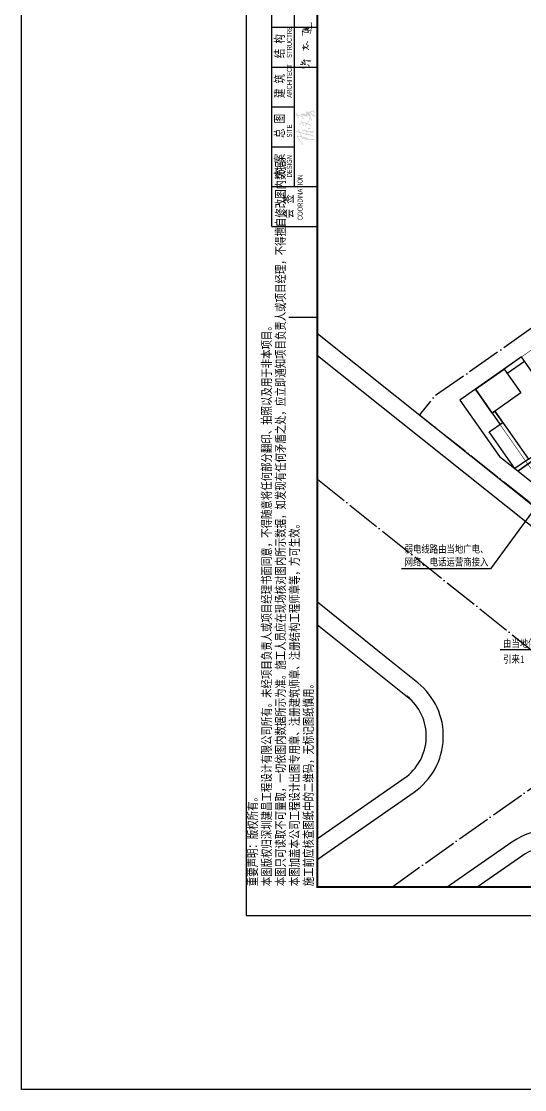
# Model space of a CAD drawing. Extents: x 36524853 to 36525459, y 2743936 to 2747542.
# Drawn here: x 36524853.7 to 36524942.1, y 2745388.5 to 2745576.1 of the extents above; entities that cross this region are included whole.
import ezdxf

# ---------------------------------------------------------------- set-up
doc = ezdxf.new("R2010")
doc.units = 0
doc.header["$LTSCALE"] = 1000
doc.header["$MEASUREMENT"] = 0
for name, pattern in [('DASH', [0.35, 0.25, -0.1]), ('DASHDOT', [25.4, 12.7, -6.35, 0, -6.35]), ('DOTE', [2.42, 2, -0.2, 0.02, -0.2])]:
    doc.linetypes.add(name, pattern=pattern)
for name, color, linetype in [('0-用地红线', 1, 'DOTE'), ('0-规划地下室', 2, 'Continuous'), ('0-规划建筑', 34, 'Continuous'), ('0-规划道路', 4, 'Continuous'), ('0-规划道路中线', 211, 'DASHDOT'), ('_0', 7, 'Continuous'), ('A0-11 图框-粗线', 16, 'Continuous'), ('A0-13 图框-细线', 7, 'Continuous'), ('A0-21 图框-不可改文字', 7, 'Continuous'), ('linlin', 3, 'Continuous'), ('NT图签', 7, 'Continuous'), ('TEL_LEAD', 3, 'Continuous'), ('TK_图框', 7, 'Continuous'), ('签名', 7, 'Continuous')]:
    doc.layers.add(name, color=color, linetype=linetype)
doc.layers.add('yichutu', color=7, linetype='Continuous', true_color=0xffffff, plot=False)
doc.styles.add('-黑体', font='simhei.ttf', dxfattribs={"width": 0.8})
doc.styles.add('SKED-宋体', font='XCSG', dxfattribs={"width": 0.7, "bigfont": 'HZTXT'})

# ---------------------------------------------------------------- blocks, each defined once
blk = doc.blocks.new('A$C6C80078C')
h = blk.add_hatch(color=256)
h.paths.add_polyline_path([(1132, -620), (1144, -616), (1145, -607), (1143, -607), (1136, -607), (1133, -613), (1133, -616)], flags=16)
h.paths.add_polyline_path([(1215, -585), (1219, -564), (1228, -564), (1232, -571), (1227, -579), (1220, -586)], flags=16)
h.paths.add_polyline_path([(1014, -415), (1032, -404), (1053, -402), (1158, -345), (1172, -339), (1187, -339), (1190, -347), (1186, -361), (1160, -415), (1161, -423), (1171, -417), (1181, -409), (1197, -409), (1199, -417), (1187, -460), (1174, -476), (1153, -534), (1177, -530), (1197, -522), (1209, -526), (1210, -536), (1201, -557), (1180, -583), (1177, -592), (1181, -597), (1188, -592), (1201, -572), (1229, -526), (1244, -522), (1254, -527), (1260, -541), (1253, -556), (1251, -567), (1271, -560), (1279, -564), (1278, -576), (1268, -585), (1252, -589), (1227, -671), (1250, -664), (1276, -673), (1279, -689), (1277, -748), (1271, -768), (1268, -776), (1291, -764), (1313, -762), (1320, -762), (1317, -775), (1298, -790), (1274, -793), (1213, -829), (1194, -831), (1193, -824), (1220, -805), (1244, -776), (1255, -747), (1253, -698), (1239, -691), (1218, -702), (1193, -722), (1164, -762), (1139, -803), (1126, -831), (1122, -857), (1103, -848), (1100, -836), (1102, -818), (1096, -800), (1097, -773), (1111, -735), (1111, -729), (1126, -727), (1132, -736), (1122, -767), (1120, -790), (1121, -799), (1130, -787), (1161, -722), (1183, -701), (1201, -672), (1218, -610), (1210, -610), (1196, -616), (1182, -636), (1169, -658), (1165, -692), (1154, -710), (1142, -710), (1132, -706), (1132, -690), (1133, -646), (1114, -654), (1036, -696), (970, -731), (951, -742), (936, -738), (933, -722), (943, -716), (996, -690), (1072, -648), (1126, -608), (1155, -581), (1161, -565), (1150, -564), (1137, -567), (1122, -567), (1100, -566), (1087, -566), (1101, -514), (1143, -392), (1137, -385), (1126, -392), (1066, -424), (1034, -436), (1019, -432), (1010, -427)])
h.paths.add_polyline_path([(1049, -271), (1065, -268), (1093, -249), (1113, -245), (1122, -247), (1110, -289), (1108, -322), (1094, -345), (1090, -361), (1098, -366), (1109, -354), (1137, -288), (1147, -235), (1188, -212), (1221, -186), (1223, -171), (1210, -167), (1200, -177), (1169, -191), (1150, -203), (1148, -191), (1156, -173), (1156, -161), (1142, -156), (1129, -157), (1123, -165), (1123, -179), (1121, -205), (1118, -219), (1101, -220), (1083, -230), (1062, -238), (1036, -244), (1036, -258), (1047, -270)])
h.paths.add_polyline_path([(758, -433), (786, -416), (804, -411), (889, -364), (916, -349), (923, -347), (931, -350), (934, -357), (935, -364), (930, -371), (916, -378), (911, -383), (862, -551), (865, -562), (919, -600), (987, -629), (1031, -638), (1045, -643), (1042, -655), (1034, -656), (1001, -655), (930, -631), (854, -579), (849, -582), (821, -646), (808, -671), (798, -681), (776, -682), (762, -680), (755, -669), (752, -655), (752, -634), (763, -653), (769, -662), (782, -661), (794, -645), (832, -556), (775, -516), (765, -504), (777, -492), (787, -491), (799, -499), (808, -510), (840, -531), (847, -515), (880, -397), (871, -399), (799, -442), (776, -447), (766, -446), (762, -440)])
h.paths.add_polyline_path([(802, -300), (808, -316), (827, -325), (836, -336), (842, -349), (842, -355), (853, -355), (860, -348), (861, -335), (858, -314), (839, -298), (824, -288), (811, -286), (800, -292), (797, -297)])
h.paths.add_polyline_path([(643, -603), (652, -607), (670, -645), (670, -674), (670, -692), (683, -697), (695, -683), (695, -639), (685, -604), (670, -588), (656, -588), (644, -592), (640, -598)])
h.paths.add_polyline_path([(409, -795), (432, -772), (472, -669), (479, -615), (488, -598), (489, -586), (470, -579), (460, -588), (454, -607), (420, -746), (399, -773), (394, -785), (400, -798)], flags=17)
h.paths.add_polyline_path([(122, -412), (161, -408), (188, -377), (356, -259), (392, -245), (391, -290), (383, -369), (357, -380), (359, -391), (369, -392), (374, -396), (337, -523), (329, -516), (338, -417), (332, -390), (316, -394), (312, -405), (275, -785), (272, -823), (278, -843), (290, -849), (306, -821), (311, -741), (307, -690), (325, -569), (348, -569), (401, -383), (433, -378), (481, -351), (519, -337), (519, -346), (455, -535), (455, -551), (469, -564), (523, -571), (555, -562), (570, -556), (573, -557), (559, -745), (555, -745), (548, -718), (537, -677), (530, -667), (523, -678), (526, -718), (543, -790), (562, -796), (576, -796), (585, -783), (579, -765), (599, -552), (613, -521), (648, -485), (661, -470), (651, -460), (638, -461), (635, -473), (616, -490), (613, -491), (621, -414), (634, -403), (620, -393), (600, -391), (595, -399), (586, -513), (578, -522), (550, -536), (511, -545), (492, -545), (481, -536), (550, -328), (583, -303), (642, -265), (648, -238), (648, -229), (631, -233), (628, -240), (628, -250), (560, -288), (558, -285), (579, -210), (592, -188), (594, -163), (567, -163), (561, -178), (551, -201), (532, -291), (530, -307), (461, -335), (407, -364), (403, -365), (416, -296), (414, -209), (400, -209), (385, -217), (309, -260), (240, -311), (213, -343), (170, -361), (134, -377), (118, -388), (109, -396), (116, -409)])
blk = doc.blocks.new('许志通')
at = {"layer": '签名'}
for points, const_width in [([(41222503, 665758), (41222364, 664853)], 506), ([(41222991, 666524), (41222503, 665758)], 506), ([(41223173, 666512), (41222578, 665327)], 506), ([(41219813, 665657), (41219551, 664800)], 506), ([(41219551, 664800), (41219616, 664010)], 506), ([(41219616, 664010), (41219616, 663486)], 506), ([(41219616, 663486), (41219616, 662893)], 506), ([(41219616, 662893), (41219682, 662498)], 506), ([(41219682, 662498), (41219945, 662104)], 506), ([(41219945, 662104), (41219945, 661511)], 506), ([(41219945, 661511), (41220011, 661117)], 506), ([(41220011, 661117), (41220076, 660524)], 506), ([(41220076, 660524), (41220208, 660065)], 506), ([(41220208, 660065), (41220733, 658813)], 506), ([(41220483, 659145), (41220901, 658728)], 506), ([(41220733, 658813), (41220865, 658813)], 506), ([(41220865, 658813), (41221461, 658683)], 506), ([(41220901, 658728), (41221877, 658728)], 506), ([(41221461, 658683), (41221855, 658683)], 506), ([(41221855, 658683), (41222052, 658813)], 506), ([(41221877, 658728), (41222155, 659493)], 506), ([(41222052, 658813), (41222315, 659405)], 506), ([(41222155, 659493), (41222434, 659702)], 506), ([(41222315, 659405), (41222446, 659867)], 506), ([(41222364, 664853), (41222503, 664366)], 506), ([(41222434, 662278), (41222364, 661999)], 506), ([(41222364, 661999), (41223130, 662138)], 506), ([(41222578, 665327), (41222380, 664800)], 506), ([(41222380, 664800), (41222446, 664208)], 506), ([(41222573, 662835), (41222434, 662278)], 506), ([(41222434, 659702), (41222573, 659981)], 506), ([(41222446, 664208), (41223038, 664078)], 506), ([(41222446, 659867), (41222643, 660194)], 506), ([(41222503, 664366), (41224036, 664436)], 506), ([(41223757, 663461), (41222573, 662835)], 506), ([(41223038, 662631), (41222643, 662169)], 506), ([(41222643, 662169), (41222840, 661906)], 506), ([(41222840, 661906), (41224290, 662366)], 506), ([(41223038, 664078), (41223962, 664735)], 506), ([(41223568, 663486), (41223038, 662631)], 506), ([(41223130, 662138), (41224733, 662278)], 506), ([(41224488, 664275), (41223568, 663486)], 506), ([(41224245, 663809), (41223757, 663461)], 506), ([(41223962, 664735), (41224816, 665130)], 506), ([(41224036, 664436), (41224524, 664923)], 506), ([(41224802, 664714), (41224245, 663809)], 506), ([(41224290, 662366), (41224816, 662563)], 506), ([(41225281, 665195), (41224488, 664275)], 506), ([(41224524, 664923), (41225081, 665201)], 506), ([(41224733, 662278), (41225359, 662417)], 506), ([(41225081, 665201), (41224802, 664714)], 506), ([(41224816, 665130), (41225281, 665195)], 506), ([(41224816, 662563), (41226266, 662761)], 506), ([(41225153, 660133), (41225504, 656843)], 338), ([(41225359, 662417), (41226126, 662765)], 506), ([(41226003, 663683), (41225741, 663683)], 506), ([(41225741, 663683), (41225741, 662434)], 506), ([(41225741, 662434), (41226003, 661052)], 506), ([(41225777, 663461), (41225777, 662974)], 506), ([(41227101, 663043), (41225777, 663461)], 506), ([(41225777, 662974), (41225847, 660746)], 506), ([(41225847, 659981), (41225777, 659633)], 506), ([(41225777, 659633), (41225777, 659354)], 506), ([(41225777, 659354), (41225917, 657962)], 506), ([(41225847, 660746), (41225847, 659981)], 506), ([(41225917, 657962), (41226056, 657892)], 506), ([(41226726, 663091), (41226003, 663683)], 506), ([(41226003, 661052), (41226003, 660262)], 506), ([(41226003, 660262), (41226003, 658550)], 506), ([(41226056, 657892), (41226056, 657196)], 506), ([(41226056, 656570), (41226126, 656291)], 506), ([(41226126, 662765), (41226892, 662765)], 506), ([(41226266, 662761), (41226529, 662828)], 506), ([(41226529, 662828), (41226726, 663091)], 506), ([(41226892, 662765), (41227101, 663043)], 506), ([(41234763, 663809), (41236296, 663531)], 506), ([(41234958, 663813), (41235816, 663550)], 506), ([(41235746, 659078), (41235483, 658880)], 506), ([(41237759, 661651), (41235738, 659076)], 506), ([(41237065, 660984), (41235746, 659078)], 506), ([(41235816, 663550), (41236802, 663748)], 506), ([(41236296, 663531), (41236644, 663391)], 506), ([(41236644, 663391), (41237341, 663600)], 506), ([(41236802, 663748), (41237788, 663748)], 506), ([(41236923, 663531), (41236853, 662765)], 506), ([(41236853, 662765), (41236923, 662487)], 506), ([(41237480, 664923), (41236923, 663531)], 506), ([(41236923, 662487), (41237132, 662417)], 506), ([(41237196, 662434), (41236999, 662236)], 506), ([(41236999, 662236), (41237328, 662169)], 506), ([(41238186, 662434), (41237065, 660984)], 506), ([(41237196, 664405), (41237130, 663353)], 506), ([(41237130, 663353), (41237196, 662434)], 506), ([(41237132, 662417), (41238037, 662556)], 506), ([(41237590, 664997), (41237196, 664405)], 506), ([(41237328, 662169), (41238120, 662498)], 506), ([(41237341, 663600), (41238803, 663600)], 506), ([(41237550, 661025), (41238107, 660120)], 506), ([(41237590, 660589), (41238120, 659997)], 506), ([(41238664, 662695), (41237759, 661651)], 506), ([(41237788, 663748), (41239566, 663615)], 506), ([(41238037, 662556), (41238385, 662626)], 506), ([(41238107, 660120), (41238594, 659911)], 506), ([(41238120, 662498), (41238646, 662631)], 506), ([(41238120, 659997), (41238712, 659472)], 506), ([(41238646, 662631), (41238186, 662434)], 506), ([(41238385, 662626), (41238664, 662695)], 506), ([(41238594, 659911), (41239291, 659424)], 506), ([(41238712, 659472), (41239172, 659275)], 506), ([(41238803, 663600), (41239570, 663600)], 506), ([(41239172, 659275), (41239566, 659670)], 506), ([(41239291, 659424), (41240615, 661164)], 506), ([(41239566, 663615), (41240228, 663683)], 506), ([(41239566, 659670), (41240030, 660787)], 506), ([(41239570, 663600), (41240266, 663739)], 506), ([(41240030, 660787), (41240556, 661182)], 506), ([(41240228, 663683), (41240425, 663683)], 506), ([(41240556, 661182), (41241016, 661182)], 506), ([(41240615, 661164), (41242008, 660050)], 506), ([(41241016, 661182), (41242138, 660065)], 506), ([(41242008, 660050), (41242983, 659911)], 506), ([(41242138, 660065), (41243255, 659602)], 506), ([(41247998, 664575), (41251342, 664644)], 506), ([(41248038, 664639), (41249050, 664595)], 506), ([(41249050, 664595), (41250159, 664686)], 506), ([(41249283, 658002), (41250483, 657355)], 506), ([(41249461, 657892), (41250785, 657196)], 506), ([(41250159, 664686), (41251083, 664686)], 506), ([(41250483, 657355), (41251311, 657218)], 506), ([(41250851, 662428), (41250575, 659753)], 506), ([(41250575, 659753), (41250619, 658831)], 506), ([(41250785, 661303), (41250645, 660050)], 506), ([(41250645, 660050), (41250645, 659076)], 506), ([(41250854, 662556), (41250785, 661303)], 506), ([(41250785, 657196), (41251481, 657127)], 506), ([(41251775, 664226), (41250851, 662428)], 506), ([(41252108, 664923), (41250854, 662556)], 506), ([(41251083, 664686), (41251591, 664732)], 506), ([(41251551, 659633), (41251133, 659493)], 506), ([(41251133, 659493), (41251690, 659493)], 506), ([(41251219, 659431), (41252467, 659431)], 506), ([(41251311, 657218), (41251727, 657124)], 506), ([(41251342, 664644), (41252108, 664923)], 506), ([(41251481, 657127), (41252038, 657057)], 506), ([(41251551, 663879), (41252387, 664088)], 506), ([(41251969, 659981), (41251551, 659633)], 506), ([(41251591, 664732), (41251867, 664870)], 506), ([(41251690, 659493), (41252596, 659493)], 506), ([(41252051, 660122), (41251727, 659800)], 506), ([(41251727, 657124), (41252419, 657033)], 506), ([(41252095, 664410), (41251775, 664226)], 506), ([(41251775, 662288), (41252603, 662150)], 506), ([(41251867, 664870), (41252143, 664779)], 506), ([(41251899, 662278), (41253850, 662278)], 506), ([(41252735, 660816), (41251969, 659981)], 506), ([(41252038, 657057), (41252735, 656848)], 506), ([(41252375, 660400), (41252051, 660122)], 506), ([(41252143, 664779), (41252095, 664410)], 506), ([(41252143, 664041), (41253528, 664132)], 506), ([(41252927, 661044), (41252375, 660400)], 506), ([(41252387, 664088), (41253083, 664088)], 506), ([(41252419, 657033), (41253252, 656940)], 506), ([(41252467, 659431), (41253111, 659615)], 506), ([(41252596, 659493), (41253292, 659702)], 506), ([(41252603, 662150), (41253252, 662244)], 506), ([(41252735, 659076), (41252665, 657614)], 506), ([(41252665, 657614), (41252665, 657475)], 506), ([(41253223, 661303), (41252735, 660816)], 506), ([(41252805, 659981), (41252735, 659076)], 506), ([(41252735, 656848), (41253571, 656848)], 506), ([(41252879, 661875), (41252743, 657449)], 506), ([(41252874, 660607), (41252805, 659981)], 506), ([(41253083, 662278), (41252874, 661512)], 506), ([(41252874, 661512), (41252874, 660607)], 506), ([(41253712, 661735), (41252927, 661044)], 506), ([(41253083, 664088), (41253501, 664088)], 506), ([(41253710, 662626), (41253083, 662278)], 506), ([(41253111, 659615), (41253528, 659706)], 506), ([(41253850, 661930), (41253223, 661303)], 506), ([(41253252, 662244), (41253620, 662288)], 506), ([(41253252, 656940), (41253988, 656849)], 506), ([(41253292, 659702), (41253571, 660120)], 506), ([(41254128, 659285), (41253432, 659841)], 506), ([(41253501, 664088), (41253710, 663670)], 506), ([(41253528, 664132), (41253712, 664041)], 506), ([(41253528, 659706), (41253668, 659846)], 506), ([(41253571, 660120), (41253780, 660468)], 506), ([(41253571, 656848), (41254546, 656639)], 506), ([(41253620, 662288), (41253852, 662335)], 506), ([(41253668, 659846), (41253760, 660215)], 506), ([(41253710, 663670), (41253989, 662904)], 506), ([(41253780, 661582), (41253710, 662626)], 506), ([(41253712, 664041), (41253760, 663532)], 506), ([(41253896, 661735), (41253712, 661735)], 506), ([(41253760, 663532), (41253760, 663163)], 506), ([(41253760, 663163), (41253852, 663073)], 506), ([(41253760, 660906), (41253896, 661735)], 506), ([(41253760, 660215), (41253760, 660906)], 506), ([(41253850, 661234), (41253780, 661582)], 506), ([(41253780, 660468), (41253850, 661234)], 506), ([(41253850, 662278), (41253850, 661930)], 506), ([(41253852, 663073), (41254772, 658600)], 506), ([(41253988, 656849), (41255328, 656664)], 506), ([(41253989, 662904), (41254825, 658936)], 506), ([(41254755, 658728), (41254128, 659285)], 506), ([(41254546, 656639), (41255173, 656639)], 506), ([(41254825, 658936), (41254755, 658728)], 506), ([(41255173, 656639), (41256427, 656431)], 506), ([(41255328, 656664), (41256296, 656618)], 506), ([(41256296, 656618), (41257448, 656527)], 506), ([(41256427, 656431), (41257193, 656222)], 506), ([(41257448, 656527), (41258324, 656480)], 506), ([(41258308, 656291), (41259004, 656431)], 506), ([(41258324, 656480), (41259017, 656664)], 506), ([(41259004, 656431), (41259144, 656500)], 506), ([(41259017, 656664), (41259709, 656940)], 506), ([(41259144, 656500), (41259213, 656709)], 506), ([(41259213, 656987), (41259562, 657127)], 506), ([(41259213, 656709), (41259213, 656987)], 506), ([(41257193, 656222), (41258308, 656291)], 506)]:
    blk.add_lwpolyline(points, dxfattribs=dict(at, const_width=const_width))
blk = doc.blocks.new('240722会签栏')
at = {"layer": 'A0-13 图框-细线'}
for p, q in [((215352, 285423), (215352, 302223)), ((216152, 286823), (216152, 302223)), ((215352, 292423), (216952, 292423)), ((215352, 291023), (216952, 291023)), ((215352, 289623), (216152, 289623)), ((215352, 288223), (216152, 288223)), ((215352, 286823), (216952, 286823)), ((215352, 285423), (216952, 285423))]:
    blk.add_line(p, q, dxfattribs=at)
at = {"layer": 'linlin', "xscale": 0.04000000000000003, "yscale": 0.04000000000000003, "zscale": 0.04000000000000003, "rotation": 90}
blk.add_blockref('许志通', (243008, -1357791), dxfattribs=at)
at = {"layer": 'NT图签', "xscale": 1.015873015864045, "yscale": 1.015873015864045, "zscale": 1.015873015864045, "rotation": 90}
blk.add_blockref('A$C6C80078C', (216023, 288178), dxfattribs=at)
at = {"layer": 'A0-21 图框-不可改文字', "style": 'SKED-宋体', "width": 0.7}
for s, height, p in [('结  构', 350, (215815, 291335)), ('STRUCTRE', 175, (216056, 291349)), ('ARCHITECT', 175, (216056, 289949)), ('建  筑', 350, (215815, 289935)), ('总  图', 350, (215815, 288535)), ('SITE', 175, (216056, 288549)), ('方  案', 350, (215815, 287135)), ('DESIGN', 175, (216056, 287149)), ('COORDINATION', 175, (216432, 285648)), ('会  签', 350, (216124, 285710))]:
    blk.add_text(s, height=height, rotation=90, dxfattribs=at).set_placement(p)
blk = doc.blocks.new('A$C6202001D')
at = {"layer": 'A0-11 图框-粗线', "const_width": 70}
blk.add_lwpolyline([(58400, 41000), (2500, 41000), (2500, 1000), (58400, 1000)], close=True, dxfattribs=at)
at = {"layer": 'A0-13 图框-细线'}
blk.add_line((2500, 21000), (1500, 21000), dxfattribs=at)
blk.add_lwpolyline([(59400, 42000), (0, 42000), (0, 0), (59400, 0)], close=True, dxfattribs=at)
at = {"layer": 'TK_图框'}
blk.add_blockref('240722会签栏', (-214452, -261223), dxfattribs=at)
at = {"layer": 'A0-21 图框-不可改文字', "style": 'SKED-宋体', "width": 0.7}
for s, p in [('本图只可读取不可量取，一切依图内数据所示为准。施工人员应在现场核对图内所示数据，如发现有任何矛盾之处，应立即通知项目负责人或项目经理，不得擅自修改图内数据。', (1398, 1029)), ('本图版权归深圳建昌工程设计有限公司所有。未经项目负责人或项目经理书面同意，不得随意将任何部分翻印、拍照以及用于非本项目。', (908, 1029)), ('本图加盖本公司工程设计出图专用章、注册建筑师章、注册结构工程师章等，方可生效。', (1888, 1029)), ('施工前应核查图纸中的二维码，无标记图纸慎用。', (2378, 1029)), ('重要声明：版权所有。', (418, 1029))]:
    blk.add_text(s, height=350, rotation=90, dxfattribs=at).set_placement(p)
blk = doc.blocks.new('33')
at = {"layer": 'Defpoints'}
blk.add_lwpolyline([(36502158.81, 2731666), (36502400.93, 2731666), (36502400.93, 2731494.8), (36502158.81, 2731494.8)], close=True, dxfattribs=at)
blk = doc.blocks.new('yct-420-297-420-297-1-3000.0')
at = {"layer": 'yichutu', "color": 7, "linetype": 'Continuous', "true_color": 0xffffff}
blk.add_lwpolyline([(0, 0), (0, 297), (420, 297), (420, 0)], close=True, dxfattribs=at)
blk = doc.blocks.new('分析图底图')
at = {"layer": '0-用地红线', "color": 251, "ltscale": 0.003, "flags": 128}
blk.add_lwpolyline([(39.26, -69.86), (42.29, -39.94), (16.47, -17.96), (-36.19, -55.05), (-97.63, -98.13), (-100.18, -101.32), (-67.6, -127.14), (-42.67, -127.82), (39.26, -69.86)], close=True, dxfattribs=at)
at = {"layer": '0-规划地下室', "color": 251, "linetype": 'DASH', "ltscale": 0.003, "const_width": 0.1}
blk.add_lwpolyline([(-23.68, -50.06), (-90.38, -96.83), (-77.07, -115.81)], dxfattribs=at)
at = {"layer": '0-规划建筑', "color": 251}
for points in [[(-67.54, -99.62), (-67.54, -99.62), (-61.8, -95.6), (-61.8, -95.6), (-57.38, -92.5), (-60.88, -87.51), (-60.88, -87.51), (-62.72, -84.89), (-70.42, -90.28), (-70.76, -89.79), (-71.91, -90.6), (-73.46, -88.39), (-79.68, -92.75), (-78.36, -94.63), (-79.34, -95.32), (-82.27, -91.15), (-90.38, -96.83), (-87.45, -101), (-86.96, -100.66), (-81.05, -109.09)], [(-84.78, -94.01), (-81.76, -91.88), (-82.27, -91.15), (-85.3, -93.27)], [(-82.37, -97.45), (-87.45, -101), (-90.38, -96.83), (-85.3, -93.27)], [(-73.46, -104.63), (-82.86, -111.22), (-66.52, -124.17), (-44.87, -124.76), (-12.04, -101.75), (-18.35, -92.74), (-48.2, -113.67), (-62.56, -113.28)], [(-86.96, -100.66), (-87.45, -101), (-86.07, -102.97), (-85.58, -102.63)], [(-87.96, -104.29), (-85.58, -102.63), (-81.05, -109.09), (-83.42, -110.76)]]:
    blk.add_lwpolyline(points, close=True, dxfattribs=at)
blk.add_lwpolyline([(-90.38, -96.83), (-93.08, -98.72), (-86.14, -108.62), (-82.94, -111.16), (-74.23, -105.05), (-74.58, -104.56)], dxfattribs=at)
at = {"layer": '0-规划道路', "color": 251}
for p, q in [((-118.13, -87.02), (-67.84, -127.14)), ((-118.13, -90.86), (-67.41, -131.32)), ((-106.02, -143.93), (-118.13, -134.23)), ((-118.13, -138.19), (-101.73, -151.28)), ((-100.49, -148.37), (-106.02, -143.93)), ((-118.13, -175.73), (-102.52, -164.88)), ((-117.2, -178.75), (-101.15, -167.58)), ((-118.13, -179.4), (-117.2, -178.75))]:
    blk.add_line(p, q, dxfattribs=at)
for points in [[(-60.32, -184.23), (-69.6, -176.81, 0.331943), (-83.95, -176.33), (-95.32, -184.23)], [(-65.12, -184.23), (-71.48, -179.15, 0.331943), (-82.24, -178.79), (-90.06, -184.23)]]:
    blk.add_lwpolyline(points, format="xyb", dxfattribs=at)
for radius in [12, 9]:
    blk.add_arc((-108, -157.73), radius, 304.8128, 51.2392, dxfattribs=at)
at = {"layer": '0-规划道路中线', "color": 251, "linetype": 'DOTE', "ltscale": 0.003}
for p, q in [((-105.07, -184.23), (45, -78.04)), ((-118.13, -112.61), (-28.35, -184.23))]:
    blk.add_line(p, q, dxfattribs=at)

msp = doc.modelspace()

# ---------------------------------------------------------------- linework, layer by layer
at = {"layer": 'TEL_LEAD', "linetype": 'Continuous'}
for p, q in [((36524943.42, 2745490.08), (36524936.1, 2745480.03)), ((36524936.1, 2745480.03), (36524920.46, 2745480.03)), ((36524936.1, 2745480.03), (36524920.46, 2745480.03)), ((36524953.81, 2745465.76), (36524937.74, 2745465.76))]:
    msp.add_line(p, q, dxfattribs=at)

# ---------------------------------------------------------------- block references
at = {"xscale": 0.005, "yscale": 0.005, "zscale": 0.005}
msp.add_blockref('A$C6202001D', (36524893.16, 2745419.12), dxfattribs=at)
msp.add_blockref('分析图底图', (36525023.79, 2745608.36))
at = {"layer": '_0', "xscale": 1.583838383838384, "yscale": 1.583838383838384, "zscale": 1.583838383838384}
msp.add_blockref('33', (-21288666.55, -1580857.76), dxfattribs=at)
at = {"layer": 'yichutu', "linetype": 'Continuous', "xscale": 0.9129735061014543, "yscale": 0.9129735061014543, "zscale": 0.9129735061014543}
msp.add_blockref('yct-420-297-420-297-1-3000.0', (36524853.67, 2745388.55), dxfattribs=at)

# ---------------------------------------------------------------- texts
at = {"layer": 'TEL_LEAD', "color": 7, "linetype": 'Continuous', "style": '-黑体', "width": 0.8}
for s, height, p in [('弱电线路由当地广电、', 1.314, (36524920.98, 2745482.83)), ('网络、电话运营商接入', 1.314, (36524920.98, 2745480.56)), ('由当地供电部门', 1.314, (36524938.27, 2745466.28)), ('引来', 1.314, (36524938.27, 2745463.48)), ('1', 1.31, (36524941.29, 2745463.48))]:
    msp.add_text(s, height=height, dxfattribs=at).set_placement(p)

doc.saveas('drawing.dxf')
